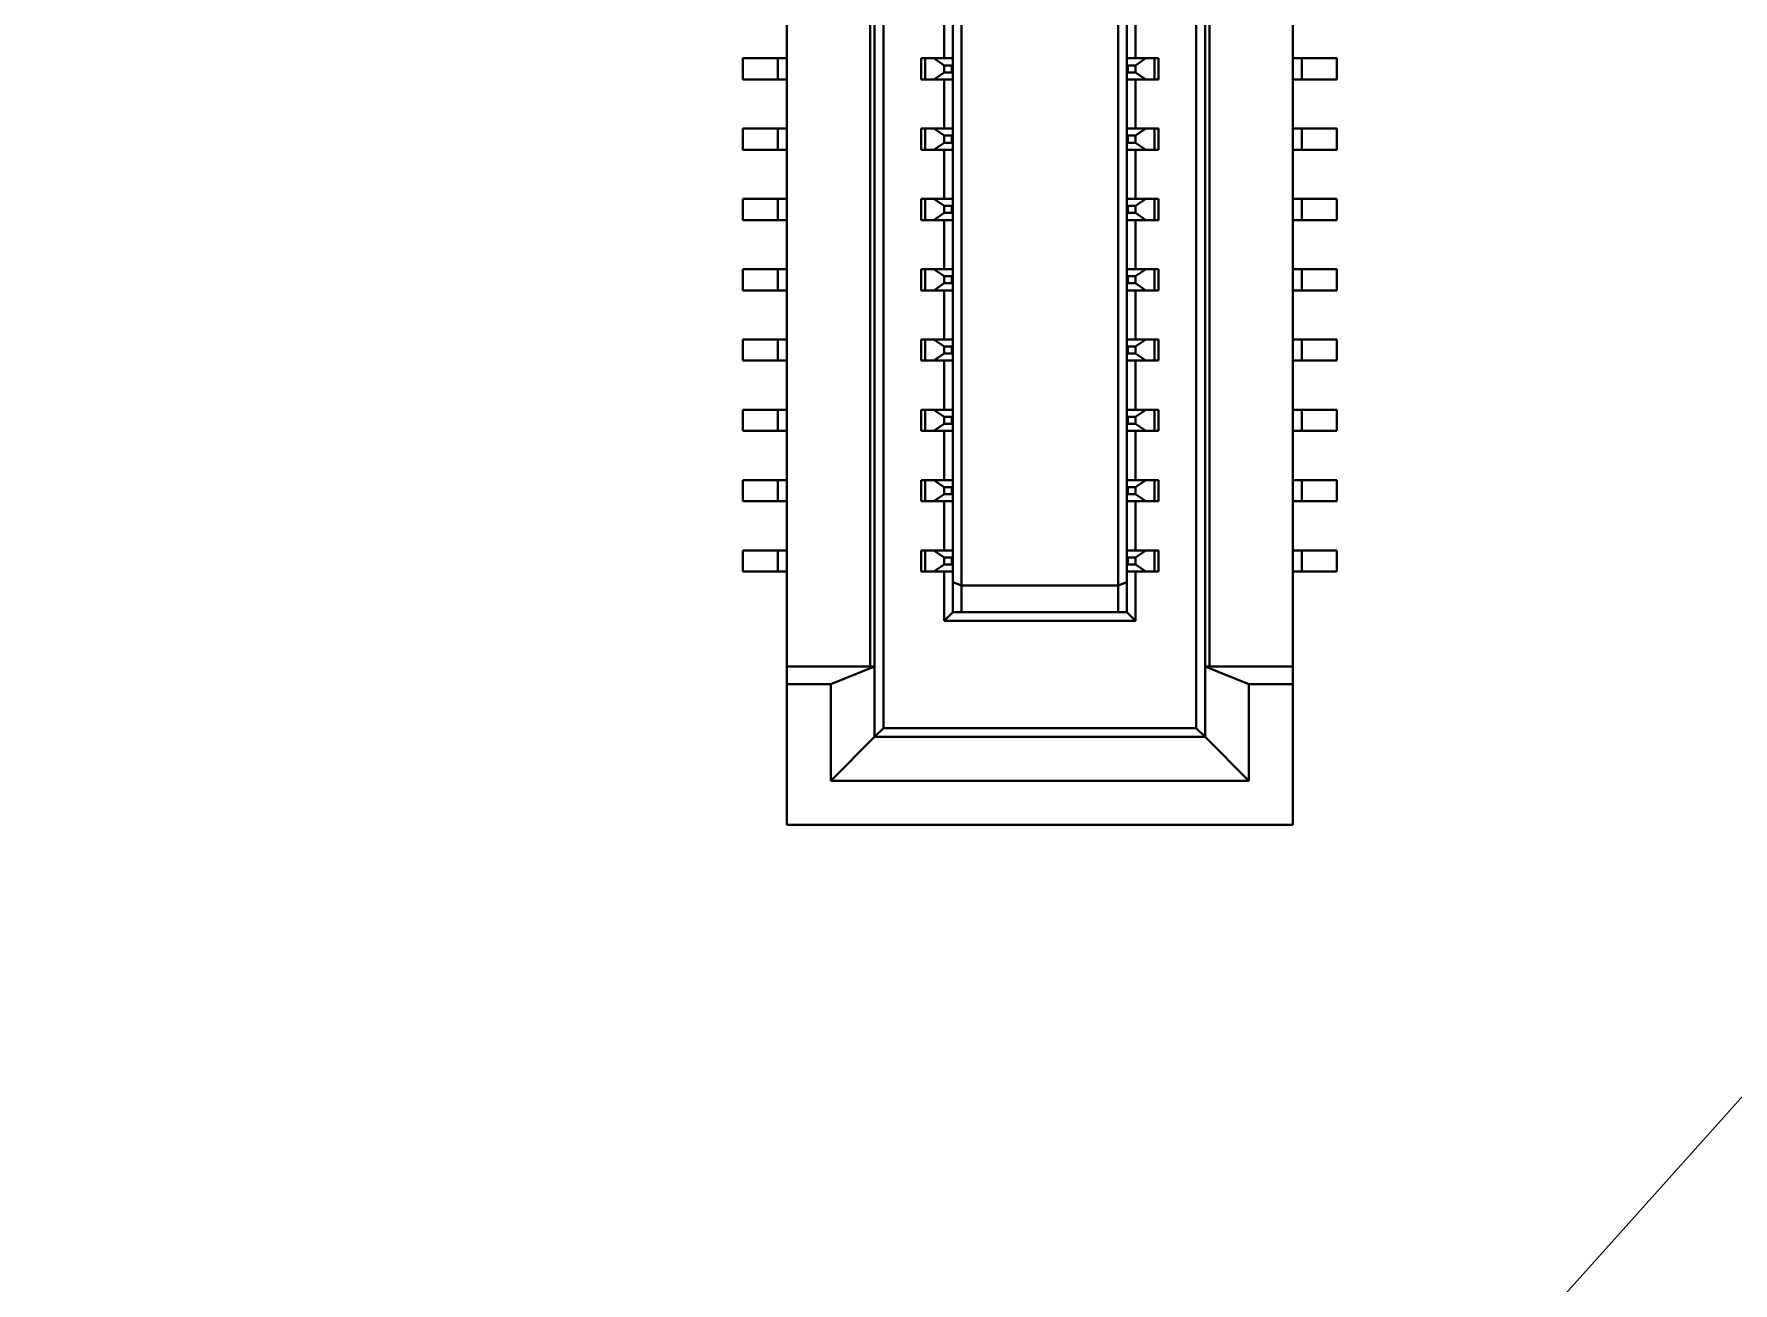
# Model space of a CAD drawing. Header units: millimetres. Extents: x 15 to 205, y 5 to 292.
# Drawn here: x 87.11 to 96.78, y 214.64 to 221.74 of the extents above; entities that cross this region are included whole.
import ezdxf

# ---------------------------------------------------------------- set-up
doc = ezdxf.new("R2010")
doc.units = ezdxf.units.MM
doc.layers.add('Annotations', color=7, linetype='Continuous')
doc.layers.add('Geometries', color=7, linetype='Continuous')
doc.dimstyles.new('ISO-25', dxfattribs={"dimtxt": 2.5, "dimasz": 2.5, "dimexe": 1.25, "dimexo": 0.625, "dimtad": 1, "dimtxsty": 'Standard', "dimcen": 2.5, "dimadec": 0, "dimazin": 0, "dimtfac": 1, "dimtmove": 0, "dimatfit": 3, "dimfxl": 1, "dimarcsym": 0})

msp = doc.modelspace()

# ---------------------------------------------------------------- linework, layer by layer
at = {"layer": 'Geometries', "linetype": 'Continuous', "lineweight": 40}
for p, q in [((91.9411, 239.2937), (91.9411, 217.7937)), ((93.7211, 217.7937), (93.7211, 239.2937)), ((91.8661, 238.9437), (91.8661, 218.1437)), ((91.8911, 238.9437), (91.8911, 218.1437)), ((93.7711, 238.9437), (93.7711, 218.1437)), ((93.7961, 218.1437), (93.7961, 238.9437)), ((92.3861, 218.6037), (92.3861, 238.4837)), ((93.2761, 238.4837), (93.2761, 218.6037)), ((91.3911, 221.8837), (91.3911, 221.6037)), ((92.2861, 221.6037), (92.2861, 221.8837)), ((92.3361, 221.8837), (92.3361, 221.6037)), ((93.3261, 221.6037), (93.3261, 221.8837)), ((93.3761, 221.8837), (93.3761, 221.6037)), ((94.2711, 221.8837), (94.2711, 221.6037)), ((91.1411, 221.4837), (91.1411, 221.6037)), ((91.3411, 221.6037), (91.1411, 221.6037)), ((91.3411, 221.6037), (91.3911, 221.6037)), ((91.3411, 221.6037), (91.3411, 221.4837)), ((91.3911, 221.6037), (91.3911, 221.4837)), ((92.1561, 221.6037), (92.1561, 221.4837)), ((92.1561, 221.6037), (92.1778, 221.6037)), ((92.1778, 221.6037), (92.2274, 221.6037)), ((92.1778, 221.4837), (92.1778, 221.6037)), ((92.2274, 221.6037), (92.2861, 221.5637)), ((92.2274, 221.6037), (92.2861, 221.6037)), ((92.2861, 221.6037), (92.3361, 221.6037)), ((92.2861, 221.5637), (92.3311, 221.5637)), ((92.2861, 221.5237), (92.2861, 221.5637)), ((92.3311, 221.5637), (92.3361, 221.5696)), ((92.3311, 221.5237), (92.3311, 221.5637)), ((92.3361, 221.6037), (92.3361, 221.5696)), ((92.3361, 221.5696), (92.3361, 221.5178)), ((93.3761, 221.6037), (93.3261, 221.6037)), ((93.3261, 221.5696), (93.3261, 221.6037)), ((93.3261, 221.5178), (93.3261, 221.5696)), ((93.3311, 221.5637), (93.3261, 221.5696)), ((93.3761, 221.5637), (93.3311, 221.5637)), ((93.3311, 221.5237), (93.3311, 221.5637)), ((93.4348, 221.6037), (93.3761, 221.5637)), ((93.4348, 221.6037), (93.3761, 221.6037)), ((93.3761, 221.5237), (93.3761, 221.5637)), ((93.4348, 221.6037), (93.4844, 221.6037)), ((93.4844, 221.6037), (93.5061, 221.6037)), ((93.4844, 221.6037), (93.4844, 221.4837)), ((93.5061, 221.4837), (93.5061, 221.6037)), ((94.2711, 221.6037), (94.3211, 221.6037)), ((94.2711, 221.6037), (94.2711, 221.4837)), ((94.3211, 221.6037), (94.5211, 221.6037)), ((94.3211, 221.4837), (94.3211, 221.6037)), ((94.5211, 221.4837), (94.5211, 221.6037)), ((91.3411, 221.4837), (91.1411, 221.4837)), ((91.3911, 221.4837), (91.3411, 221.4837)), ((91.3911, 221.4837), (91.3911, 221.2037)), ((92.1778, 221.4837), (92.1561, 221.4837)), ((92.2274, 221.4837), (92.1778, 221.4837)), ((92.2274, 221.4837), (92.2861, 221.5237)), ((92.2861, 221.4837), (92.2274, 221.4837)), ((92.2861, 221.5237), (92.3311, 221.5237)), ((92.3361, 221.4837), (92.2861, 221.4837)), ((92.2861, 221.2037), (92.2861, 221.4837)), ((92.3311, 221.5237), (92.3361, 221.5178)), ((92.3361, 221.5178), (92.3361, 221.4837)), ((92.3361, 221.4837), (92.3361, 221.2037)), ((93.3311, 221.5237), (93.3261, 221.5178)), ((93.3261, 221.4837), (93.3261, 221.5178)), ((93.3261, 221.4837), (93.3761, 221.4837)), ((93.3261, 221.2037), (93.3261, 221.4837)), ((93.3761, 221.5237), (93.3311, 221.5237)), ((93.4348, 221.4837), (93.3761, 221.5237)), ((93.3761, 221.4837), (93.3761, 221.2037)), ((93.3761, 221.4837), (93.4348, 221.4837)), ((93.4844, 221.4837), (93.4348, 221.4837)), ((93.5061, 221.4837), (93.4844, 221.4837)), ((94.3211, 221.4837), (94.2711, 221.4837)), ((94.2711, 221.4837), (94.2711, 221.2037)), ((94.3211, 221.4837), (94.5211, 221.4837)), ((91.1411, 221.0837), (91.1411, 221.2037)), ((91.3411, 221.2037), (91.1411, 221.2037)), ((91.3411, 221.2037), (91.3411, 221.0837)), ((91.3411, 221.2037), (91.3911, 221.2037)), ((91.3911, 221.2037), (91.3911, 221.0837)), ((92.1561, 221.2037), (92.1561, 221.0837)), ((92.1561, 221.2037), (92.1778, 221.2037)), ((92.1778, 221.0837), (92.1778, 221.2037)), ((92.1778, 221.2037), (92.2274, 221.2037)), ((92.2274, 221.2037), (92.2861, 221.2037)), ((92.2274, 221.2037), (92.2861, 221.1637)), ((92.2861, 221.2037), (92.3361, 221.2037)), ((92.3361, 221.2037), (92.3361, 221.1696)), ((93.3761, 221.2037), (93.3261, 221.2037)), ((93.3261, 221.1696), (93.3261, 221.2037)), ((93.4348, 221.2037), (93.3761, 221.2037)), ((93.4348, 221.2037), (93.3761, 221.1637)), ((93.4348, 221.2037), (93.4844, 221.2037)), ((93.4844, 221.2037), (93.5061, 221.2037)), ((93.4844, 221.2037), (93.4844, 221.0837)), ((93.5061, 221.0837), (93.5061, 221.2037)), ((94.2711, 221.2037), (94.3211, 221.2037)), ((94.2711, 221.2037), (94.2711, 221.0837)), ((94.3211, 221.2037), (94.5211, 221.2037)), ((94.3211, 221.0837), (94.3211, 221.2037)), ((94.5211, 221.0837), (94.5211, 221.2037)), ((91.3411, 221.0837), (91.1411, 221.0837)), ((91.3911, 221.0837), (91.3411, 221.0837)), ((91.3911, 221.0837), (91.3911, 220.8037)), ((92.1778, 221.0837), (92.1561, 221.0837)), ((92.2274, 221.0837), (92.1778, 221.0837)), ((92.2274, 221.0837), (92.2861, 221.1237)), ((92.2861, 221.0837), (92.2274, 221.0837)), ((92.2861, 221.1637), (92.3311, 221.1637)), ((92.2861, 221.1237), (92.2861, 221.1637)), ((92.2861, 221.1237), (92.3311, 221.1237)), ((92.3361, 221.0837), (92.2861, 221.0837)), ((92.2861, 220.8037), (92.2861, 221.0837)), ((92.3311, 221.1637), (92.3361, 221.1696)), ((92.3311, 221.1237), (92.3311, 221.1637)), ((92.3311, 221.1237), (92.3361, 221.1178)), ((92.3361, 221.1696), (92.3361, 221.1178)), ((92.3361, 221.1178), (92.3361, 221.0837)), ((92.3361, 221.0837), (92.3361, 220.8037)), ((93.3311, 221.1637), (93.3261, 221.1696)), ((93.3261, 221.1178), (93.3261, 221.1696)), ((93.3311, 221.1237), (93.3261, 221.1178)), ((93.3261, 221.0837), (93.3261, 221.1178)), ((93.3261, 220.8037), (93.3261, 221.0837)), ((93.3261, 221.0837), (93.3761, 221.0837)), ((93.3761, 221.1637), (93.3311, 221.1637)), ((93.3311, 221.1237), (93.3311, 221.1637)), ((93.3761, 221.1237), (93.3311, 221.1237)), ((93.3761, 221.1237), (93.3761, 221.1637)), ((93.4348, 221.0837), (93.3761, 221.1237)), ((93.3761, 221.0837), (93.3761, 220.8037)), ((93.3761, 221.0837), (93.4348, 221.0837)), ((93.4844, 221.0837), (93.4348, 221.0837)), ((93.5061, 221.0837), (93.4844, 221.0837)), ((94.2711, 221.0837), (94.2711, 220.8037)), ((94.3211, 221.0837), (94.2711, 221.0837)), ((94.3211, 221.0837), (94.5211, 221.0837)), ((91.1411, 220.6837), (91.1411, 220.8037)), ((91.3411, 220.8037), (91.1411, 220.8037)), ((91.3411, 220.8037), (91.3911, 220.8037)), ((91.3411, 220.8037), (91.3411, 220.6837)), ((91.3911, 220.8037), (91.3911, 220.6837)), ((92.1561, 220.8037), (92.1561, 220.6837)), ((92.1561, 220.8037), (92.1778, 220.8037)), ((92.1778, 220.8037), (92.2274, 220.8037)), ((92.1778, 220.6837), (92.1778, 220.8037)), ((92.2274, 220.8037), (92.2861, 220.7637)), ((92.2274, 220.8037), (92.2861, 220.8037)), ((92.2861, 220.8037), (92.3361, 220.8037)), ((92.3361, 220.8037), (92.3361, 220.7696)), ((93.3761, 220.8037), (93.3261, 220.8037)), ((93.3261, 220.7696), (93.3261, 220.8037)), ((93.4348, 220.8037), (93.3761, 220.8037)), ((93.4348, 220.8037), (93.3761, 220.7637)), ((93.4348, 220.8037), (93.4844, 220.8037)), ((93.4844, 220.8037), (93.4844, 220.6837)), ((93.4844, 220.8037), (93.5061, 220.8037)), ((93.5061, 220.6837), (93.5061, 220.8037)), ((94.2711, 220.8037), (94.2711, 220.6837)), ((94.2711, 220.8037), (94.3211, 220.8037)), ((94.3211, 220.8037), (94.5211, 220.8037)), ((94.3211, 220.6837), (94.3211, 220.8037)), ((94.5211, 220.6837), (94.5211, 220.8037)), ((92.2274, 220.6837), (92.2861, 220.7237)), ((92.2861, 220.7637), (92.3311, 220.7637)), ((92.2861, 220.7237), (92.2861, 220.7637)), ((92.2861, 220.7237), (92.3311, 220.7237)), ((92.3311, 220.7637), (92.3361, 220.7696)), ((92.3311, 220.7237), (92.3311, 220.7637)), ((92.3311, 220.7237), (92.3361, 220.7178)), ((92.3361, 220.7696), (92.3361, 220.7178)), ((92.3361, 220.7178), (92.3361, 220.6837)), ((93.3261, 220.7178), (93.3261, 220.7696)), ((93.3311, 220.7637), (93.3261, 220.7696)), ((93.3311, 220.7237), (93.3261, 220.7178)), ((93.3261, 220.6837), (93.3261, 220.7178)), ((93.3311, 220.7237), (93.3311, 220.7637)), ((93.3761, 220.7637), (93.3311, 220.7637)), ((93.3761, 220.7237), (93.3311, 220.7237)), ((93.3761, 220.7237), (93.3761, 220.7637)), ((93.4348, 220.6837), (93.3761, 220.7237)), ((91.3411, 220.6837), (91.1411, 220.6837)), ((91.3911, 220.6837), (91.3411, 220.6837)), ((91.3911, 220.6837), (91.3911, 220.4037)), ((92.1778, 220.6837), (92.1561, 220.6837)), ((92.2274, 220.6837), (92.1778, 220.6837)), ((92.2861, 220.6837), (92.2274, 220.6837)), ((92.3361, 220.6837), (92.2861, 220.6837)), ((92.2861, 220.4037), (92.2861, 220.6837)), ((92.3361, 220.6837), (92.3361, 220.4037)), ((93.3261, 220.4037), (93.3261, 220.6837)), ((93.3261, 220.6837), (93.3761, 220.6837)), ((93.3761, 220.6837), (93.3761, 220.4037)), ((93.3761, 220.6837), (93.4348, 220.6837)), ((93.4844, 220.6837), (93.4348, 220.6837)), ((93.5061, 220.6837), (93.4844, 220.6837)), ((94.3211, 220.6837), (94.2711, 220.6837)), ((94.2711, 220.6837), (94.2711, 220.4037)), ((94.3211, 220.6837), (94.5211, 220.6837)), ((91.1411, 220.2837), (91.1411, 220.4037)), ((91.3411, 220.4037), (91.1411, 220.4037)), ((91.3411, 220.4037), (91.3911, 220.4037)), ((91.3411, 220.4037), (91.3411, 220.2837)), ((91.3911, 220.4037), (91.3911, 220.2837)), ((92.1561, 220.4037), (92.1778, 220.4037)), ((92.1561, 220.4037), (92.1561, 220.2837)), ((92.1778, 220.2837), (92.1778, 220.4037)), ((92.1778, 220.4037), (92.2274, 220.4037)), ((92.2274, 220.4037), (92.2861, 220.3637)), ((92.2274, 220.4037), (92.2861, 220.4037)), ((92.2861, 220.4037), (92.3361, 220.4037)), ((92.3361, 220.4037), (92.3361, 220.3696)), ((93.3761, 220.4037), (93.3261, 220.4037)), ((93.3261, 220.3696), (93.3261, 220.4037)), ((93.4348, 220.4037), (93.3761, 220.4037)), ((93.4348, 220.4037), (93.3761, 220.3637)), ((93.4348, 220.4037), (93.4844, 220.4037)), ((93.4844, 220.4037), (93.4844, 220.2837)), ((93.4844, 220.4037), (93.5061, 220.4037)), ((93.5061, 220.2837), (93.5061, 220.4037)), ((94.2711, 220.4037), (94.2711, 220.2837)), ((94.2711, 220.4037), (94.3211, 220.4037)), ((94.3211, 220.2837), (94.3211, 220.4037)), ((94.3211, 220.4037), (94.5211, 220.4037)), ((94.5211, 220.2837), (94.5211, 220.4037)), ((92.2274, 220.2837), (92.2861, 220.3237)), ((92.2861, 220.3237), (92.2861, 220.3637)), ((92.2861, 220.3637), (92.3311, 220.3637)), ((92.2861, 220.3237), (92.3311, 220.3237)), ((92.3311, 220.3637), (92.3361, 220.3696)), ((92.3311, 220.3237), (92.3311, 220.3637)), ((92.3311, 220.3237), (92.3361, 220.3178)), ((92.3361, 220.3696), (92.3361, 220.3178)), ((92.3361, 220.3178), (92.3361, 220.2837)), ((93.3311, 220.3637), (93.3261, 220.3696)), ((93.3261, 220.3178), (93.3261, 220.3696)), ((93.3311, 220.3237), (93.3261, 220.3178)), ((93.3261, 220.2837), (93.3261, 220.3178)), ((93.3311, 220.3237), (93.3311, 220.3637)), ((93.3761, 220.3637), (93.3311, 220.3637)), ((93.3761, 220.3237), (93.3311, 220.3237)), ((93.3761, 220.3237), (93.3761, 220.3637)), ((93.4348, 220.2837), (93.3761, 220.3237)), ((91.3411, 220.2837), (91.1411, 220.2837)), ((91.3911, 220.2837), (91.3411, 220.2837)), ((91.3911, 220.2837), (91.3911, 220.0037)), ((92.1778, 220.2837), (92.1561, 220.2837)), ((92.2274, 220.2837), (92.1778, 220.2837)), ((92.2861, 220.2837), (92.2274, 220.2837)), ((92.2861, 220.0037), (92.2861, 220.2837)), ((92.3361, 220.2837), (92.2861, 220.2837)), ((92.3361, 220.2837), (92.3361, 220.0037)), ((93.3261, 220.2837), (93.3761, 220.2837)), ((93.3261, 220.0037), (93.3261, 220.2837)), ((93.3761, 220.2837), (93.3761, 220.0037)), ((93.3761, 220.2837), (93.4348, 220.2837)), ((93.4844, 220.2837), (93.4348, 220.2837)), ((93.5061, 220.2837), (93.4844, 220.2837)), ((94.3211, 220.2837), (94.2711, 220.2837)), ((94.2711, 220.2837), (94.2711, 220.0037)), ((94.3211, 220.2837), (94.5211, 220.2837)), ((91.1411, 219.8837), (91.1411, 220.0037)), ((91.3411, 220.0037), (91.1411, 220.0037)), ((91.3411, 220.0037), (91.3411, 219.8837)), ((91.3411, 220.0037), (91.3911, 220.0037)), ((91.3911, 220.0037), (91.3911, 219.8837)), ((92.1561, 220.0037), (92.1561, 219.8837)), ((92.1561, 220.0037), (92.1778, 220.0037)), ((92.1778, 219.8837), (92.1778, 220.0037)), ((92.1778, 220.0037), (92.2274, 220.0037)), ((92.2274, 220.0037), (92.2861, 220.0037)), ((92.2274, 220.0037), (92.2861, 219.9637)), ((92.2274, 219.8837), (92.2861, 219.9237)), ((92.2861, 220.0037), (92.3361, 220.0037)), ((92.2861, 219.9237), (92.2861, 219.9637)), ((92.2861, 219.9637), (92.3311, 219.9637)), ((92.2861, 219.9237), (92.3311, 219.9237)), ((92.3311, 219.9637), (92.3361, 219.9696)), ((92.3311, 219.9237), (92.3311, 219.9637)), ((92.3311, 219.9237), (92.3361, 219.9178)), ((92.3361, 220.0037), (92.3361, 219.9696)), ((92.3361, 219.9696), (92.3361, 219.9178)), ((93.3761, 220.0037), (93.3261, 220.0037)), ((93.3261, 219.9696), (93.3261, 220.0037)), ((93.3311, 219.9637), (93.3261, 219.9696)), ((93.3261, 219.9178), (93.3261, 219.9696)), ((93.3311, 219.9237), (93.3261, 219.9178)), ((93.3761, 219.9637), (93.3311, 219.9637)), ((93.3311, 219.9237), (93.3311, 219.9637)), ((93.3761, 219.9237), (93.3311, 219.9237)), ((93.4348, 220.0037), (93.3761, 220.0037)), ((93.4348, 220.0037), (93.3761, 219.9637)), ((93.3761, 219.9237), (93.3761, 219.9637)), ((93.4348, 219.8837), (93.3761, 219.9237)), ((93.4348, 220.0037), (93.4844, 220.0037)), ((93.4844, 220.0037), (93.5061, 220.0037)), ((93.4844, 220.0037), (93.4844, 219.8837)), ((93.5061, 219.8837), (93.5061, 220.0037)), ((94.2711, 220.0037), (94.2711, 219.8837)), ((94.2711, 220.0037), (94.3211, 220.0037)), ((94.3211, 219.8837), (94.3211, 220.0037)), ((94.3211, 220.0037), (94.5211, 220.0037)), ((94.5211, 219.8837), (94.5211, 220.0037)), ((91.3411, 219.8837), (91.1411, 219.8837)), ((91.3911, 219.8837), (91.3411, 219.8837)), ((91.3911, 219.8837), (91.3911, 219.6037)), ((92.1778, 219.8837), (92.1561, 219.8837)), ((92.2274, 219.8837), (92.1778, 219.8837)), ((92.2861, 219.8837), (92.2274, 219.8837)), ((92.3361, 219.8837), (92.2861, 219.8837)), ((92.2861, 219.6037), (92.2861, 219.8837)), ((92.3361, 219.9178), (92.3361, 219.8837)), ((92.3361, 219.8837), (92.3361, 219.6037)), ((93.3261, 219.8837), (93.3261, 219.9178)), ((93.3261, 219.8837), (93.3761, 219.8837)), ((93.3261, 219.6037), (93.3261, 219.8837)), ((93.3761, 219.8837), (93.3761, 219.6037)), ((93.3761, 219.8837), (93.4348, 219.8837)), ((93.4844, 219.8837), (93.4348, 219.8837)), ((93.5061, 219.8837), (93.4844, 219.8837)), ((94.3211, 219.8837), (94.2711, 219.8837)), ((94.2711, 219.8837), (94.2711, 219.6037)), ((94.3211, 219.8837), (94.5211, 219.8837)), ((91.3411, 219.6037), (91.1411, 219.6037)), ((91.1411, 219.4837), (91.1411, 219.6037)), ((91.3411, 219.6037), (91.3911, 219.6037)), ((91.3411, 219.6037), (91.3411, 219.4837)), ((91.3911, 219.6037), (91.3911, 219.4837)), ((92.1561, 219.6037), (92.1561, 219.4837)), ((92.1561, 219.6037), (92.1778, 219.6037)), ((92.1778, 219.4837), (92.1778, 219.6037)), ((92.1778, 219.6037), (92.2274, 219.6037)), ((92.2274, 219.6037), (92.2861, 219.6037)), ((92.2274, 219.6037), (92.2861, 219.5637)), ((92.2861, 219.6037), (92.3361, 219.6037)), ((92.2861, 219.5237), (92.2861, 219.5637)), ((92.2861, 219.5637), (92.3311, 219.5637)), ((92.3311, 219.5637), (92.3361, 219.5696)), ((92.3311, 219.5237), (92.3311, 219.5637)), ((92.3361, 219.6037), (92.3361, 219.5696)), ((92.3361, 219.5696), (92.3361, 219.5178)), ((93.3261, 219.5696), (93.3261, 219.6037)), ((93.3761, 219.6037), (93.3261, 219.6037)), ((93.3311, 219.5637), (93.3261, 219.5696)), ((93.3261, 219.5178), (93.3261, 219.5696)), ((93.3761, 219.5637), (93.3311, 219.5637)), ((93.3311, 219.5237), (93.3311, 219.5637)), ((93.4348, 219.6037), (93.3761, 219.5637)), ((93.4348, 219.6037), (93.3761, 219.6037)), ((93.3761, 219.5237), (93.3761, 219.5637)), ((93.4348, 219.6037), (93.4844, 219.6037)), ((93.4844, 219.6037), (93.5061, 219.6037)), ((93.4844, 219.6037), (93.4844, 219.4837)), ((93.5061, 219.4837), (93.5061, 219.6037)), ((94.2711, 219.6037), (94.3211, 219.6037)), ((94.2711, 219.6037), (94.2711, 219.4837)), ((94.3211, 219.4837), (94.3211, 219.6037)), ((94.3211, 219.6037), (94.5211, 219.6037)), ((94.5211, 219.4837), (94.5211, 219.6037)), ((91.3411, 219.4837), (91.1411, 219.4837)), ((91.3911, 219.4837), (91.3411, 219.4837)), ((91.3911, 219.4837), (91.3911, 219.2037)), ((92.1778, 219.4837), (92.1561, 219.4837)), ((92.2274, 219.4837), (92.1778, 219.4837)), ((92.2274, 219.4837), (92.2861, 219.5237)), ((92.2861, 219.4837), (92.2274, 219.4837)), ((92.2861, 219.5237), (92.3311, 219.5237)), ((92.3361, 219.4837), (92.2861, 219.4837)), ((92.2861, 219.2037), (92.2861, 219.4837)), ((92.3311, 219.5237), (92.3361, 219.5178)), ((92.3361, 219.5178), (92.3361, 219.4837)), ((92.3361, 219.4837), (92.3361, 219.2037)), ((93.3311, 219.5237), (93.3261, 219.5178)), ((93.3261, 219.4837), (93.3261, 219.5178)), ((93.3261, 219.4837), (93.3761, 219.4837)), ((93.3261, 219.2037), (93.3261, 219.4837)), ((93.3761, 219.5237), (93.3311, 219.5237)), ((93.4348, 219.4837), (93.3761, 219.5237)), ((93.3761, 219.4837), (93.3761, 219.2037)), ((93.3761, 219.4837), (93.4348, 219.4837)), ((93.4844, 219.4837), (93.4348, 219.4837)), ((93.5061, 219.4837), (93.4844, 219.4837)), ((94.3211, 219.4837), (94.2711, 219.4837)), ((94.2711, 219.4837), (94.2711, 219.2037)), ((94.3211, 219.4837), (94.5211, 219.4837)), ((91.1411, 219.0837), (91.1411, 219.2037)), ((91.3411, 219.2037), (91.1411, 219.2037)), ((91.3411, 219.2037), (91.3911, 219.2037)), ((91.3411, 219.2037), (91.3411, 219.0837)), ((91.3911, 219.2037), (91.3911, 219.0837)), ((92.1561, 219.2037), (92.1778, 219.2037)), ((92.1561, 219.2037), (92.1561, 219.0837)), ((92.1778, 219.0837), (92.1778, 219.2037)), ((92.1778, 219.2037), (92.2274, 219.2037)), ((92.2274, 219.2037), (92.2861, 219.2037)), ((92.2274, 219.2037), (92.2861, 219.1637)), ((92.2861, 219.2037), (92.3361, 219.2037)), ((92.2861, 219.1237), (92.2861, 219.1637)), ((92.2861, 219.1637), (92.3311, 219.1637)), ((92.3311, 219.1637), (92.3361, 219.1696)), ((92.3311, 219.1237), (92.3311, 219.1637)), ((92.3361, 219.2037), (92.3361, 219.1696)), ((92.3361, 219.1696), (92.3361, 219.1178)), ((93.3261, 219.1696), (93.3261, 219.2037)), ((93.3761, 219.2037), (93.3261, 219.2037)), ((93.3261, 219.1178), (93.3261, 219.1696)), ((93.3311, 219.1637), (93.3261, 219.1696)), ((93.3761, 219.1637), (93.3311, 219.1637)), ((93.3311, 219.1237), (93.3311, 219.1637)), ((93.4348, 219.2037), (93.3761, 219.2037)), ((93.4348, 219.2037), (93.3761, 219.1637)), ((93.3761, 219.1237), (93.3761, 219.1637)), ((93.4348, 219.2037), (93.4844, 219.2037)), ((93.4844, 219.2037), (93.5061, 219.2037)), ((93.4844, 219.2037), (93.4844, 219.0837)), ((93.5061, 219.0837), (93.5061, 219.2037)), ((94.2711, 219.2037), (94.3211, 219.2037)), ((94.2711, 219.2037), (94.2711, 219.0837)), ((94.3211, 219.0837), (94.3211, 219.2037)), ((94.3211, 219.2037), (94.5211, 219.2037)), ((94.5211, 219.0837), (94.5211, 219.2037)), ((91.3411, 219.0837), (91.1411, 219.0837)), ((91.3911, 219.0837), (91.3411, 219.0837)), ((91.3911, 219.0837), (91.3911, 218.8037)), ((92.1778, 219.0837), (92.1561, 219.0837)), ((92.2274, 219.0837), (92.1778, 219.0837)), ((92.2274, 219.0837), (92.2861, 219.1237)), ((92.2861, 219.0837), (92.2274, 219.0837)), ((92.2861, 219.1237), (92.3311, 219.1237)), ((92.3361, 219.0837), (92.2861, 219.0837)), ((92.2861, 218.8037), (92.2861, 219.0837)), ((92.3311, 219.1237), (92.3361, 219.1178)), ((92.3361, 219.1178), (92.3361, 219.0837)), ((92.3361, 219.0837), (92.3361, 218.8037)), ((93.3311, 219.1237), (93.3261, 219.1178)), ((93.3261, 219.0837), (93.3261, 219.1178)), ((93.3261, 219.0837), (93.3761, 219.0837)), ((93.3261, 218.8037), (93.3261, 219.0837)), ((93.3761, 219.1237), (93.3311, 219.1237)), ((93.4348, 219.0837), (93.3761, 219.1237)), ((93.3761, 219.0837), (93.3761, 218.8037)), ((93.3761, 219.0837), (93.4348, 219.0837)), ((93.4844, 219.0837), (93.4348, 219.0837)), ((93.5061, 219.0837), (93.4844, 219.0837)), ((94.2711, 219.0837), (94.2711, 218.8037)), ((94.3211, 219.0837), (94.2711, 219.0837)), ((94.3211, 219.0837), (94.5211, 219.0837)), ((91.3411, 218.8037), (91.1411, 218.8037)), ((91.1411, 218.6837), (91.1411, 218.8037)), ((91.3411, 218.8037), (91.3911, 218.8037)), ((91.3411, 218.8037), (91.3411, 218.6837)), ((91.3911, 218.8037), (91.3911, 218.6837)), ((92.1561, 218.8037), (92.1561, 218.6837)), ((92.1561, 218.8037), (92.1778, 218.8037)), ((92.1778, 218.6837), (92.1778, 218.8037)), ((92.1778, 218.8037), (92.2274, 218.8037)), ((92.2274, 218.8037), (92.2861, 218.7637)), ((92.2274, 218.8037), (92.2861, 218.8037)), ((92.2861, 218.8037), (92.3361, 218.8037)), ((92.2861, 218.7637), (92.3311, 218.7637)), ((92.2861, 218.7237), (92.2861, 218.7637)), ((92.3311, 218.7637), (92.3361, 218.7696)), ((92.3311, 218.7237), (92.3311, 218.7637)), ((92.3361, 218.8037), (92.3361, 218.7696)), ((92.3361, 218.7696), (92.3361, 218.7178)), ((93.3761, 218.8037), (93.3261, 218.8037)), ((93.3261, 218.7696), (93.3261, 218.8037)), ((93.3311, 218.7637), (93.3261, 218.7696)), ((93.3261, 218.7178), (93.3261, 218.7696)), ((93.3311, 218.7237), (93.3311, 218.7637)), ((93.3761, 218.7637), (93.3311, 218.7637)), ((93.4348, 218.8037), (93.3761, 218.8037)), ((93.4348, 218.8037), (93.3761, 218.7637)), ((93.3761, 218.7237), (93.3761, 218.7637)), ((93.4348, 218.8037), (93.4844, 218.8037)), ((93.4844, 218.8037), (93.5061, 218.8037)), ((93.4844, 218.8037), (93.4844, 218.6837)), ((93.5061, 218.6837), (93.5061, 218.8037)), ((94.2711, 218.8037), (94.3211, 218.8037)), ((94.2711, 218.8037), (94.2711, 218.6837)), ((94.3211, 218.8037), (94.5211, 218.8037)), ((94.3211, 218.6837), (94.3211, 218.8037)), ((94.5211, 218.6837), (94.5211, 218.8037)), ((91.3411, 218.6837), (91.1411, 218.6837)), ((91.3911, 218.6837), (91.3411, 218.6837)), ((91.3911, 218.6837), (91.3911, 218.1437)), ((92.1778, 218.6837), (92.1561, 218.6837)), ((92.2274, 218.6837), (92.1778, 218.6837)), ((92.2274, 218.6837), (92.2861, 218.7237)), ((92.2861, 218.6837), (92.2274, 218.6837)), ((92.2861, 218.7237), (92.3311, 218.7237)), ((92.2861, 218.4037), (92.2861, 218.6837)), ((92.3361, 218.6837), (92.2861, 218.6837)), ((92.3311, 218.7237), (92.3361, 218.7178)), ((92.3361, 218.7178), (92.3361, 218.6837)), ((92.3361, 218.6837), (92.3361, 218.6244)), ((93.3311, 218.7237), (93.3261, 218.7178)), ((93.3261, 218.6837), (93.3261, 218.7178)), ((93.3261, 218.6837), (93.3761, 218.6837)), ((93.3261, 218.6244), (93.3261, 218.6837)), ((93.3761, 218.7237), (93.3311, 218.7237)), ((93.4348, 218.6837), (93.3761, 218.7237)), ((93.3761, 218.6837), (93.3761, 218.4037)), ((93.3761, 218.6837), (93.4348, 218.6837)), ((93.4844, 218.6837), (93.4348, 218.6837)), ((93.5061, 218.6837), (93.4844, 218.6837)), ((94.2711, 218.6837), (94.2711, 218.1437)), ((94.3211, 218.6837), (94.2711, 218.6837)), ((94.3211, 218.6837), (94.5211, 218.6837)), ((92.3361, 218.4537), (92.3361, 218.6244)), ((92.3861, 218.6037), (92.3361, 218.6244)), ((92.3861, 218.6037), (93.2761, 218.6037)), ((92.3861, 218.6037), (92.3861, 218.4537)), ((93.2761, 218.6037), (93.3261, 218.6244)), ((93.2761, 218.6037), (93.2761, 218.4537)), ((93.3261, 218.6244), (93.3261, 218.4537)), ((92.3361, 218.4537), (92.2861, 218.4037)), ((93.3761, 218.4037), (92.2861, 218.4037)), ((92.3361, 218.4537), (92.3861, 218.4537)), ((93.2761, 218.4537), (92.3861, 218.4537)), ((93.3261, 218.4537), (93.2761, 218.4537)), ((93.3261, 218.4537), (93.3761, 218.4037)), ((91.3911, 218.0437), (91.3911, 218.1437)), ((91.3911, 218.1437), (91.8661, 218.1437)), ((91.8911, 218.1437), (91.6411, 218.0437)), ((91.8911, 218.1437), (91.8661, 218.1437)), ((91.8911, 217.7437), (91.8911, 218.1437)), ((93.7711, 218.1437), (93.7961, 218.1437)), ((94.0211, 218.0437), (93.7711, 218.1437)), ((93.7711, 218.1437), (93.7711, 217.7437)), ((93.7961, 218.1437), (94.2711, 218.1437)), ((94.2711, 218.1437), (94.2711, 218.0437)), ((91.3911, 218.0437), (91.6411, 218.0437)), ((91.3911, 217.2437), (91.3911, 218.0437)), ((91.6411, 217.4937), (91.6411, 218.0437)), ((94.2711, 218.0437), (94.0211, 218.0437)), ((94.0211, 217.4937), (94.0211, 218.0437)), ((94.2711, 217.2437), (94.2711, 218.0437)), ((91.9411, 217.7937), (91.8911, 217.7437)), ((93.7211, 217.7937), (91.9411, 217.7937)), ((93.7211, 217.7937), (93.7711, 217.7437)), ((91.8911, 217.7437), (91.6411, 217.4937)), ((93.7711, 217.7437), (91.8911, 217.7437)), ((93.7711, 217.7437), (94.0211, 217.4937)), ((91.6411, 217.4937), (94.0211, 217.4937)), ((94.2711, 217.2437), (91.3911, 217.2437))]:
    msp.add_line(p, q, dxfattribs=at)

# ---------------------------------------------------------------- leaders
at = {"layer": 'Annotations', "linetype": 'Continuous', "lineweight": 15}
msp.add_leader([(104.09, 223.8126), (77.4415, 194.0373)], dimstyle='ISO-25', dxfattribs=at)

doc.saveas('drawing.dxf')
